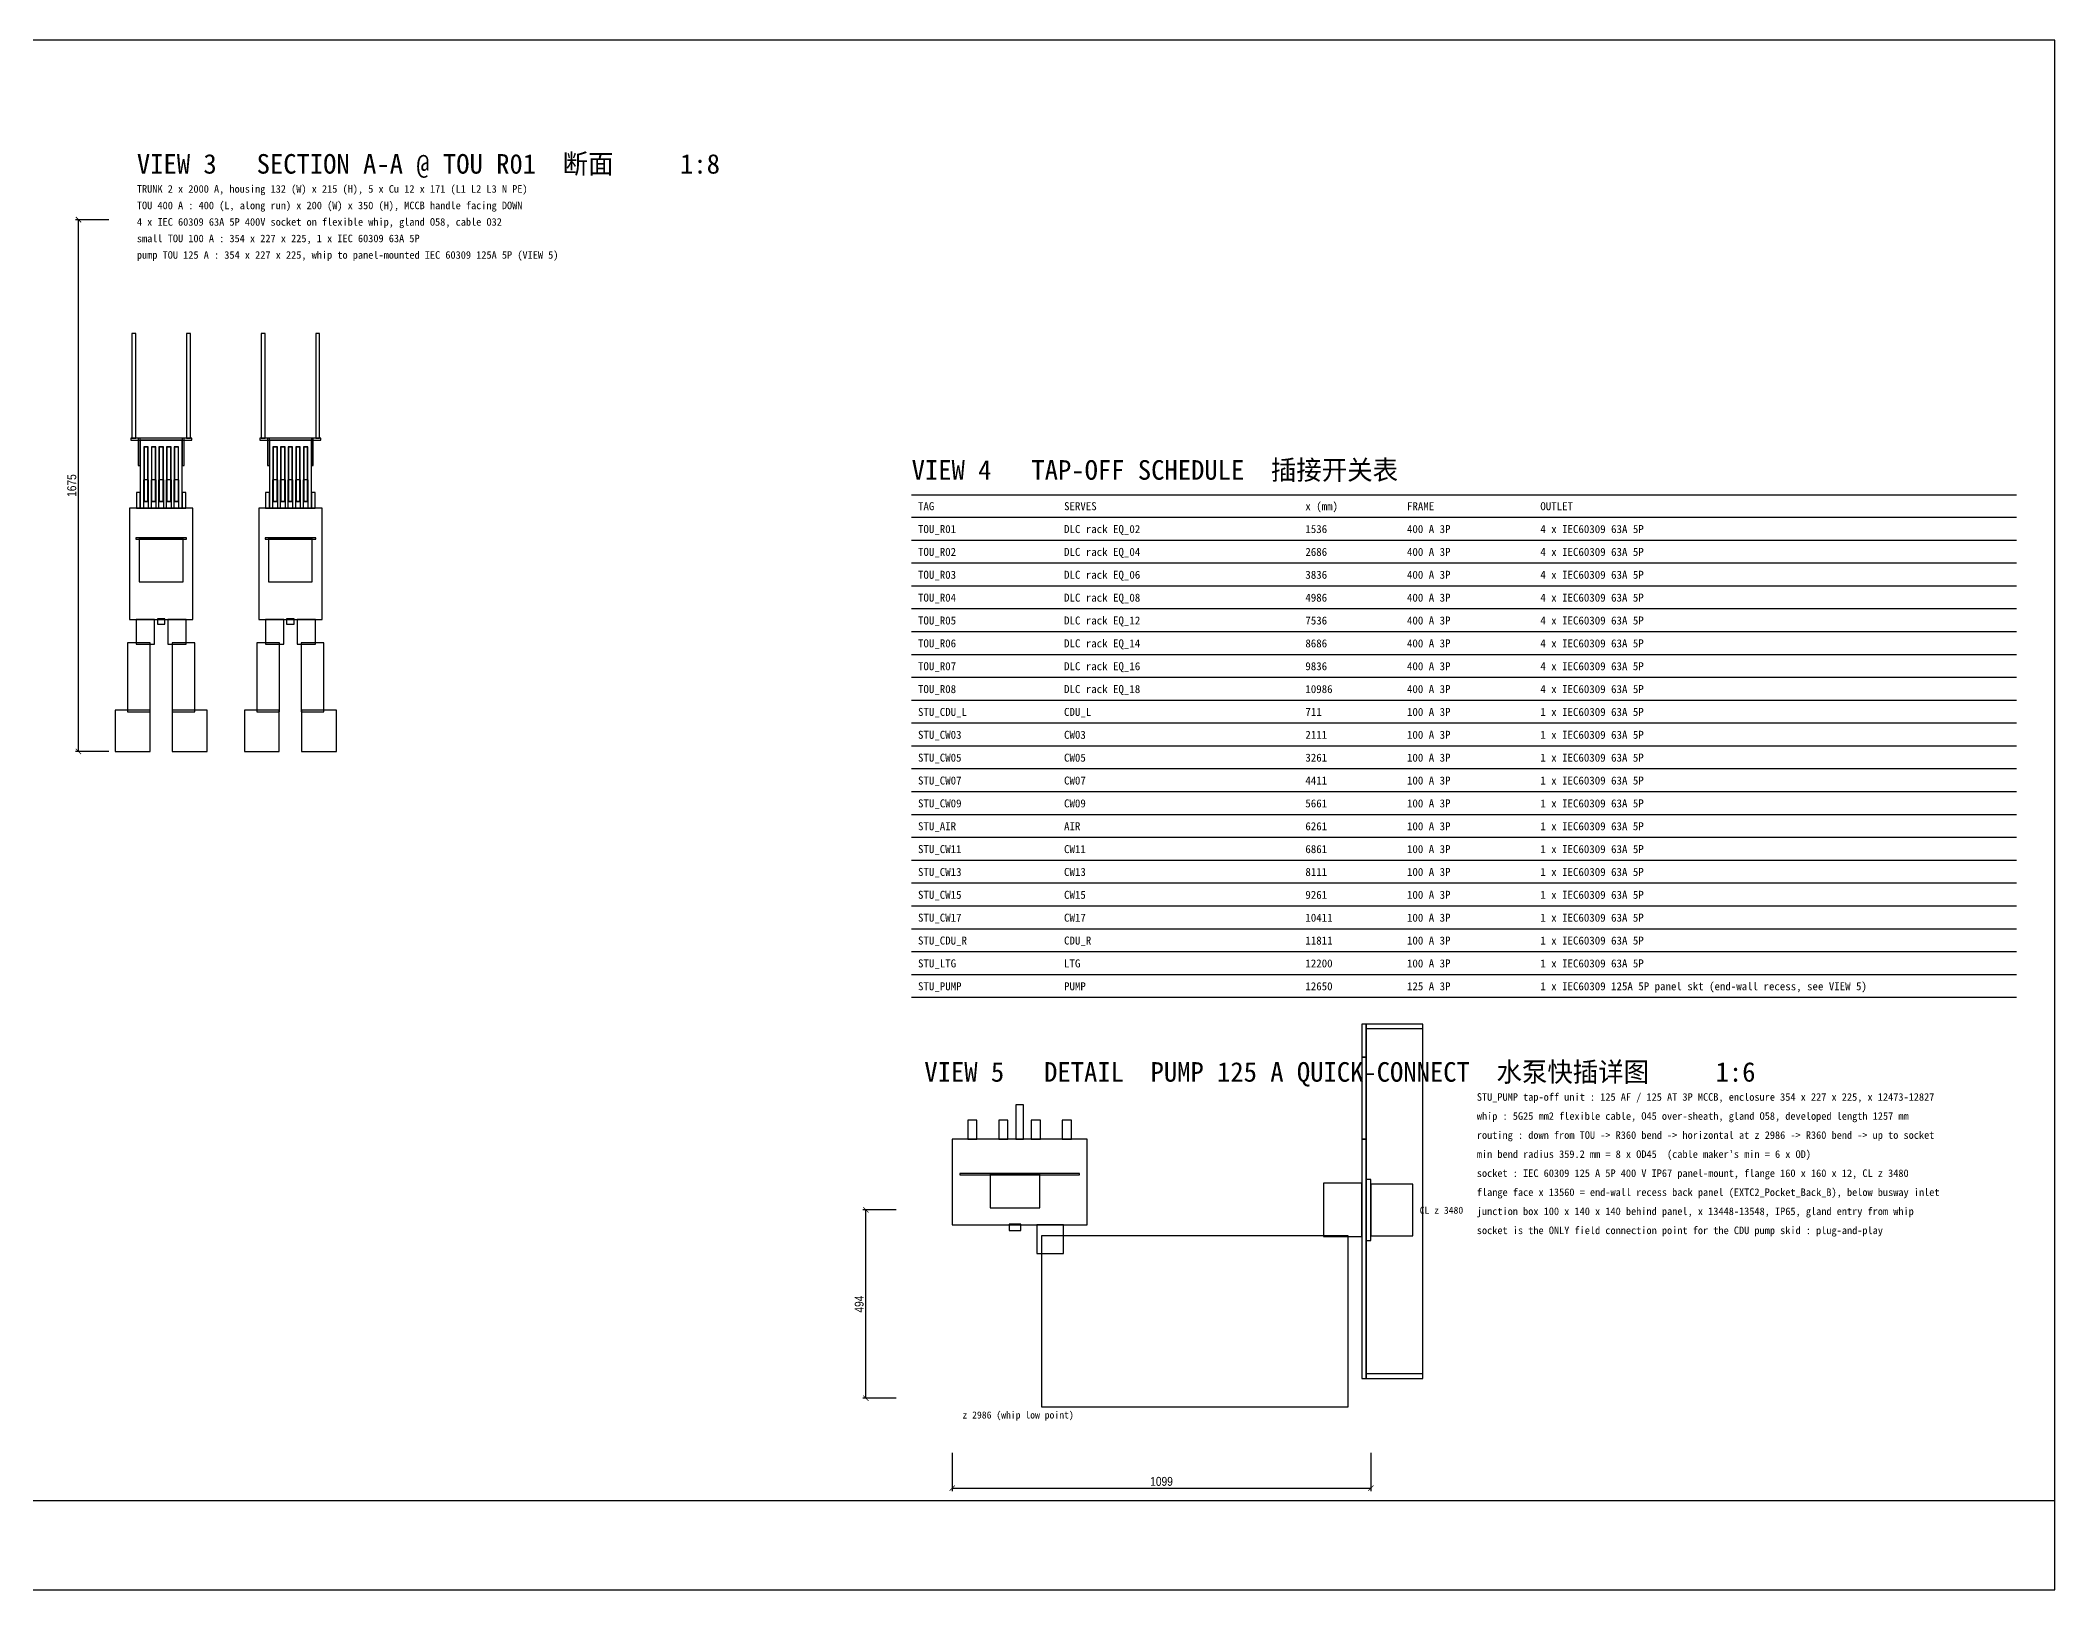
# Model space of a CAD drawing. Header units: millimetres. Extents: x 0 to 31600, y 0 to 12200.
# Drawn here: x 15739 to 31600, y 0 to 12200 of the extents above; entities that cross this region are included whole.
import ezdxf

# ---------------------------------------------------------------- set-up
doc = ezdxf.new("R2010")
doc.units = ezdxf.units.MM
for name, color, linetype in [('DIM', 7, 'Continuous'), ('FRAME', 7, 'Continuous'), ('GRID', 8, 'Continuous'), ('SKT', 6, 'Continuous'), ('STOU', 3, 'Continuous'), ('TEXT', 7, 'Continuous'), ('TITLE', 7, 'Continuous'), ('TOU', 1, 'Continuous'), ('TRUNK', 5, 'Continuous'), ('WALL', 8, 'Continuous'), ('WHIP', 2, 'Continuous')]:
    doc.layers.add(name, color=color, linetype=linetype)
doc.styles.add('OpenSansCondensed-Light', font='OpenSansCondensed-Light.ttf')
doc.dimstyles.new('EZDXF', dxfattribs={"dimtxt": 0.25, "dimasz": 0.175, "dimexe": 0.375, "dimexo": 0.125, "dimgap": 0.1, "dimtad": 1, "dimlfac": 100, "dimzin": 12, "dimdsep": 46, "dimtxsty": 'OpenSansCondensed-Light', "dimblk": 'ARCHTICK', "dimcen": 2.5, "dimazin": 3, "dimtfac": 0.5, "dimtmove": 2, "dimatfit": 3})

# ---------------------------------------------------------------- blocks, each defined once
blk = doc.blocks.new('_ARCHTICK')
at = {"color": 0, "linetype": 'BYBLOCK', "const_width": 0.15}
blk.add_lwpolyline([(-0.5, -0.5), (0.5, 0.5)], dxfattribs=at)

msp = doc.modelspace()

# ---------------------------------------------------------------- linework, layer by layer
at = {"layer": 'FRAME'}
for points in [[(0, 0), (31600, 0), (31600, 12200), (0, 12200)], [(0, 0), (31600, 0), (31600, 700), (0, 700)]]:
    msp.add_lwpolyline(points, close=True, dxfattribs=at)
at = {"layer": 'GRID'}
for p, q in [((22600, 8620), (31300, 8620)), ((22600, 8445), (31300, 8445)), ((22600, 8265), (31300, 8265)), ((22600, 8085), (31300, 8085)), ((22600, 7905), (31300, 7905)), ((22600, 7725), (31300, 7725)), ((22600, 7545), (31300, 7545)), ((22600, 7365), (31300, 7365)), ((22600, 7185), (31300, 7185)), ((22600, 7005), (31300, 7005)), ((22600, 6825), (31300, 6825)), ((22600, 6645), (31300, 6645)), ((22600, 6465), (31300, 6465)), ((22600, 6285), (31300, 6285)), ((22600, 6105), (31300, 6105)), ((22600, 5925), (31300, 5925)), ((22600, 5745), (31300, 5745)), ((22600, 5565), (31300, 5565)), ((22600, 5385), (31300, 5385)), ((22600, 5205), (31300, 5205)), ((22600, 5025), (31300, 5025)), ((22600, 4845), (31300, 4845)), ((22600, 4665), (31300, 4665))]:
    msp.add_line(p, q, dxfattribs=at)
at = {"layer": 'SKT'}
for points in [[(25844.003, 2780), (26144, 2780), (26144, 3200.0006), (25844.003, 3200.0006)], [(25844.003, 2780), (26144, 2780), (26144, 3200.0006), (25844.003, 3200.0006)], [(26180, 2750), (26216.003, 2750), (26216.003, 3230.0006), (26180, 3230.0006)], [(26180, 2750), (26216.003, 2750), (26216.003, 3230.0006), (26180, 3230.0006)], [(26216.003, 2787.5006), (26546.003, 2787.5006), (26546.003, 3192.5006), (26216.003, 3192.5006)], [(26216.003, 2787.5006), (26546.003, 2787.5006), (26546.003, 3192.5006), (26216.003, 3192.5006)]]:
    msp.add_lwpolyline(points, close=True, dxfattribs=at)
at = {"layer": 'STOU'}
for points in [[(23419.997, 3548), (23480, 3548), (23480, 3818), (23419.997, 3818)], [(23419.997, 3548), (23480, 3548), (23480, 3818), (23419.997, 3818)], [(23419.997, 3548), (23480, 3548), (23480, 3818), (23419.997, 3818)], [(23419.997, 3548), (23480, 3548), (23480, 3818), (23419.997, 3818)], [(23419.997, 3548), (23480, 3548), (23480, 3818), (23419.997, 3818)], [(23419.997, 3548), (23480, 3548), (23480, 3818), (23419.997, 3818)], [(23419.997, 3548), (23480, 3548), (23480, 3818), (23419.997, 3818)], [(23419.997, 3548), (23480, 3548), (23480, 3818), (23419.997, 3818)], [(23419.997, 3548), (23480, 3548), (23480, 3818), (23419.997, 3818)], [(23419.997, 3548), (23480, 3548), (23480, 3818), (23419.997, 3818)], [(23042.2988, 3548), (23114.2988, 3548), (23114.2988, 3697.9994), (23042.2988, 3697.9994)], [(23042.2988, 3548), (23114.2988, 3548), (23114.2988, 3697.9994), (23042.2988, 3697.9994)], [(23042.2988, 3548), (23114.2988, 3548), (23114.2988, 3697.9994), (23042.2988, 3697.9994)], [(23042.2988, 3548), (23114.2988, 3548), (23114.2988, 3697.9994), (23042.2988, 3697.9994)], [(23286.5, 3548), (23358.497, 3548), (23358.497, 3697.9994), (23286.5, 3697.9994)], [(23286.5, 3548), (23358.497, 3548), (23358.497, 3697.9994), (23286.5, 3697.9994)], [(23286.5, 3548), (23358.497, 3548), (23358.497, 3697.9994), (23286.5, 3697.9994)], [(23286.5, 3548), (23358.497, 3548), (23358.497, 3697.9994), (23286.5, 3697.9994)], [(23541.5, 3548), (23613.497, 3548), (23613.497, 3697.9994), (23541.5, 3697.9994)], [(23541.5, 3548), (23613.497, 3548), (23613.497, 3697.9994), (23541.5, 3697.9994)], [(23541.5, 3548), (23613.497, 3548), (23613.497, 3697.9994), (23541.5, 3697.9994)], [(23541.5, 3548), (23613.497, 3548), (23613.497, 3697.9994), (23541.5, 3697.9994)], [(23785.7012, 3548), (23857.6982, 3548), (23857.6982, 3697.9994), (23785.7012, 3697.9994)], [(23785.7012, 3548), (23857.6982, 3548), (23857.6982, 3697.9994), (23785.7012, 3697.9994)], [(23785.7012, 3548), (23857.6982, 3548), (23857.6982, 3697.9994), (23785.7012, 3697.9994)], [(23785.7012, 3548), (23857.6982, 3548), (23857.6982, 3697.9994), (23785.7012, 3697.9994)], [(22919, 2873), (23981, 2873), (23981, 3548), (22919, 3548)], [(22919, 2873), (23981, 2873), (23981, 3548), (22919, 3548)], [(22979, 3266), (23920.997, 3266), (23920.997, 3278), (22979, 3278)], [(22979, 3266), (23920.997, 3266), (23920.997, 3278), (22979, 3278)], [(23219, 3007.9994), (23609, 3007.9994), (23609, 3272), (23219, 3272)], [(23219, 3007.9994), (23609, 3007.9994), (23609, 3272), (23219, 3272)], [(23367.1982, 2828), (23460.7988, 2828), (23460.7988, 2878.9994), (23367.1982, 2878.9994)], [(23367.1982, 2828), (23460.7988, 2828), (23460.7988, 2878.9994), (23367.1982, 2878.9994)], [(23585, 2648), (23794.997, 2648), (23794.997, 2873), (23585, 2873)], [(23585, 2648), (23794.997, 2648), (23794.997, 2873), (23585, 2873)]]:
    msp.add_lwpolyline(points, close=True, dxfattribs=at)
at = {"layer": 'TOU'}
for points in [[(16551.2985, 8515), (16591.2985, 8515), (16591.2985, 8740), (16551.2985, 8740)], [(16611.2985, 8515), (16651.2985, 8515), (16651.2985, 8740), (16611.2985, 8740)], [(16671.2982, 8515), (16711.2985, 8515), (16711.2985, 8740), (16671.2982, 8740)], [(16731.2985, 8515), (16771.2985, 8515), (16771.2985, 8740), (16731.2985, 8740)], [(16791.2985, 8515), (16831.2985, 8515), (16831.2985, 8740), (16791.2985, 8740)], [(17568.8023, 8515), (17608.8023, 8515), (17608.8023, 8740), (17568.8023, 8740)], [(17628.8023, 8515), (17668.802, 8515), (17668.802, 8740), (17628.8023, 8740)], [(17688.8023, 8515), (17728.802, 8515), (17728.802, 8740), (17688.8023, 8740)], [(17748.8023, 8515), (17788.8023, 8515), (17788.8023, 8740), (17748.8023, 8740)], [(17808.802, 8515), (17848.8023, 8515), (17848.8023, 8740), (17808.802, 8740)], [(16496.2985, 8515), (16526.2985, 8515), (16526.2985, 8639.9995), (16496.2985, 8639.9995)], [(16496.2985, 8515), (16526.2985, 8515), (16526.2985, 8639.9995), (16496.2985, 8639.9995)], [(16496.2985, 8515), (16526.2985, 8515), (16526.2985, 8639.9995), (16496.2985, 8639.9995)], [(16496.2985, 8515), (16526.2985, 8515), (16526.2985, 8639.9995), (16496.2985, 8639.9995)], [(16856.2982, 8515), (16886.2985, 8515), (16886.2985, 8639.9995), (16856.2982, 8639.9995)], [(16856.2982, 8515), (16886.2985, 8515), (16886.2985, 8639.9995), (16856.2982, 8639.9995)], [(16856.2982, 8515), (16886.2985, 8515), (16886.2985, 8639.9995), (16856.2982, 8639.9995)], [(16856.2982, 8515), (16886.2985, 8515), (16886.2985, 8639.9995), (16856.2982, 8639.9995)], [(17513.8023, 8515), (17543.8023, 8515), (17543.8023, 8639.9995), (17513.8023, 8639.9995)], [(17513.8023, 8515), (17543.8023, 8515), (17543.8023, 8639.9995), (17513.8023, 8639.9995)], [(17513.8023, 8515), (17543.8023, 8515), (17543.8023, 8639.9995), (17513.8023, 8639.9995)], [(17513.8023, 8515), (17543.8023, 8515), (17543.8023, 8639.9995), (17513.8023, 8639.9995)], [(17873.8023, 8515), (17903.8023, 8515), (17903.8023, 8639.9995), (17873.8023, 8639.9995)], [(17873.8023, 8515), (17903.8023, 8515), (17903.8023, 8639.9995), (17873.8023, 8639.9995)], [(17873.8023, 8515), (17903.8023, 8515), (17903.8023, 8639.9995), (17873.8023, 8639.9995)], [(17873.8023, 8515), (17903.8023, 8515), (17903.8023, 8639.9995), (17873.8023, 8639.9995)], [(16441.2985, 7639.9995), (16941.2985, 7639.9995), (16941.2985, 8515), (16441.2985, 8515)], [(17458.8023, 7639.9995), (17958.8023, 7639.9995), (17958.8023, 8515), (17458.8023, 8515)], [(16491.2985, 8272.4995), (16891.2982, 8272.4995), (16891.2982, 8282.5), (16491.2985, 8282.5)], [(16518.7985, 7935), (16863.7985, 7935), (16863.7985, 8277.4995), (16518.7985, 8277.4995)], [(17508.8023, 8272.4995), (17908.8023, 8272.4995), (17908.8023, 8282.5), (17508.8023, 8282.5)], [(17536.3023, 7935), (17881.3023, 7935), (17881.3023, 8277.4995), (17536.3023, 8277.4995)], [(16493.7985, 7445), (16638.7985, 7445), (16638.7985, 7639.9995), (16493.7985, 7639.9995)], [(16493.7985, 7445), (16638.7985, 7445), (16638.7985, 7639.9995), (16493.7985, 7639.9995)], [(16661.2985, 7602.5), (16721.2985, 7602.5), (16721.2985, 7644.9995), (16661.2985, 7644.9995)], [(16743.7985, 7445), (16888.7985, 7445), (16888.7985, 7639.9995), (16743.7985, 7639.9995)], [(16743.7985, 7445), (16888.7985, 7445), (16888.7985, 7639.9995), (16743.7985, 7639.9995)], [(17511.3023, 7445), (17656.3023, 7445), (17656.3023, 7639.9995), (17511.3023, 7639.9995)], [(17511.3023, 7445), (17656.3023, 7445), (17656.3023, 7639.9995), (17511.3023, 7639.9995)], [(17678.8023, 7602.5), (17738.8023, 7602.5), (17738.8023, 7644.9995), (17678.8023, 7644.9995)], [(17761.3023, 7445), (17906.3023, 7445), (17906.3023, 7639.9995), (17761.3023, 7639.9995)], [(17761.3023, 7445), (17906.3023, 7445), (17906.3023, 7639.9995), (17761.3023, 7639.9995)], [(16427.0183, 6913.4075), (16605.5788, 6913.4075), (16605.5788, 7456.5925), (16427.0183, 7456.5925)], [(16427.0183, 6913.4075), (16605.5788, 6913.4075), (16605.5788, 7456.5925), (16427.0183, 7456.5925)], [(16777.0183, 6913.4075), (16955.5788, 6913.4075), (16955.5788, 7456.5925), (16777.0183, 7456.5925)], [(16777.0183, 6913.4075), (16955.5788, 6913.4075), (16955.5788, 7456.5925), (16777.0183, 7456.5925)], [(17444.522, 6913.4075), (17623.0825, 6913.4075), (17623.0825, 7456.5925), (17444.522, 7456.5925)], [(17444.522, 6913.4075), (17623.0825, 6913.4075), (17623.0825, 7456.5925), (17444.522, 7456.5925)], [(17794.5217, 6913.4075), (17973.0825, 6913.4075), (17973.0825, 7456.5925), (17794.5217, 7456.5925)], [(17794.5217, 6913.4075), (17973.0825, 6913.4075), (17973.0825, 7456.5925), (17794.5217, 7456.5925)], [(16328.7985, 6599.9995), (16603.7985, 6599.9995), (16603.7985, 6924.9995), (16328.7985, 6924.9995)], [(16328.7985, 6599.9995), (16603.7985, 6599.9995), (16603.7985, 6924.9995), (16328.7985, 6924.9995)], [(16778.7985, 6599.9995), (17053.7982, 6599.9995), (17053.7982, 6924.9995), (16778.7985, 6924.9995)], [(16778.7985, 6599.9995), (17053.7982, 6599.9995), (17053.7982, 6924.9995), (16778.7985, 6924.9995)], [(17346.3023, 6599.9995), (17621.3023, 6599.9995), (17621.3023, 6924.9995), (17346.3023, 6924.9995)], [(17346.3023, 6599.9995), (17621.3023, 6599.9995), (17621.3023, 6924.9995), (17346.3023, 6924.9995)], [(17796.3023, 6599.9995), (18071.3023, 6599.9995), (18071.3023, 6924.9995), (17796.3023, 6924.9995)], [(17796.3023, 6599.9995), (18071.3023, 6599.9995), (18071.3023, 6924.9995), (17796.3023, 6924.9995)]]:
    msp.add_lwpolyline(points, close=True, dxfattribs=at)
at = {"layer": 'TRUNK'}
for points in [[(16461.3003, 9067.4995), (16491.3003, 9067.4995), (16491.3003, 9890), (16461.3003, 9890)], [(16891.3003, 9067.4995), (16921.3003, 9067.4995), (16921.3003, 9890), (16891.3003, 9890)], [(17478.8003, 9067.4995), (17508.8003, 9067.4995), (17508.8003, 9890), (17478.8003, 9890)], [(17908.8003, 9067.4995), (17938.8003, 9067.4995), (17938.8003, 9890), (17908.8003, 9890)], [(16451.3003, 9052.5), (16931.3, 9052.5), (16931.3, 9067.4995), (16451.3003, 9067.4995)], [(16511.3003, 8852.5), (16526.3003, 8852.5), (16526.3003, 9067.4995), (16511.3003, 9067.4995)], [(16526.3003, 8515), (16856.3003, 8515), (16856.3003, 9052.5), (16526.3003, 9052.5)], [(16856.3003, 8852.5), (16871.3003, 8852.5), (16871.3003, 9067.4995), (16856.3003, 9067.4995)], [(17468.8003, 9052.5), (17948.8003, 9052.5), (17948.8003, 9067.4995), (17468.8003, 9067.4995)], [(17528.8003, 8852.5), (17543.8003, 8852.5), (17543.8003, 9067.4995), (17528.8003, 9067.4995)], [(17543.8003, 8515), (17873.8003, 8515), (17873.8003, 9052.5), (17543.8003, 9052.5)], [(17873.8003, 8852.5), (17888.8003, 8852.5), (17888.8003, 9067.4995), (17873.8003, 9067.4995)], [(16553.8003, 8567.5), (16588.8003, 8567.5), (16588.8003, 9000), (16553.8003, 9000)], [(16556.3003, 8570), (16586.3003, 8570), (16586.3003, 8997.5), (16556.3003, 8997.5)], [(16613.8003, 8567.5), (16648.8003, 8567.5), (16648.8003, 9000), (16613.8003, 9000)], [(16616.3003, 8570), (16646.3003, 8570), (16646.3003, 8997.5), (16616.3003, 8997.5)], [(16673.8003, 8567.5), (16708.8003, 8567.5), (16708.8003, 9000), (16673.8003, 9000)], [(16676.3003, 8570), (16706.3003, 8570), (16706.3003, 8997.5), (16676.3003, 8997.5)], [(16733.8003, 8567.5), (16768.8003, 8567.5), (16768.8003, 9000), (16733.8003, 9000)], [(16736.3003, 8570), (16766.3003, 8570), (16766.3003, 8997.5), (16736.3003, 8997.5)], [(16793.8003, 8567.5), (16828.8003, 8567.5), (16828.8003, 9000), (16793.8003, 9000)], [(16796.3003, 8570), (16826.3003, 8570), (16826.3003, 8997.5), (16796.3003, 8997.5)], [(17571.3003, 8567.5), (17606.3003, 8567.5), (17606.3003, 9000), (17571.3003, 9000)], [(17573.8003, 8570), (17603.8003, 8570), (17603.8003, 8997.5), (17573.8003, 8997.5)], [(17631.3003, 8567.5), (17666.3003, 8567.5), (17666.3003, 9000), (17631.3003, 9000)], [(17633.8003, 8570), (17663.8003, 8570), (17663.8003, 8997.5), (17633.8003, 8997.5)], [(17691.3003, 8567.5), (17726.3003, 8567.5), (17726.3003, 9000), (17691.3003, 9000)], [(17693.8003, 8570), (17723.8003, 8570), (17723.8003, 8997.5), (17693.8003, 8997.5)], [(17751.3003, 8567.5), (17786.3003, 8567.5), (17786.3003, 9000), (17751.3003, 9000)], [(17753.8003, 8570), (17783.8003, 8570), (17783.8003, 8997.5), (17753.8003, 8997.5)], [(17811.3003, 8567.5), (17846.3003, 8567.5), (17846.3003, 9000), (17811.3003, 9000)], [(17813.8003, 8570), (17843.8003, 8570), (17843.8003, 8997.5), (17813.8003, 8997.5)]]:
    msp.add_lwpolyline(points, close=True, dxfattribs=at)
at = {"layer": 'WALL'}
for points in [[(26144, 4193), (26180, 4193), (26180, 4454), (26144, 4454)], [(26180, 4418), (26624, 4418), (26624, 4454), (26180, 4454)], [(26180, 1664), (26624, 1664), (26624, 4454), (26180, 4454)], [(26180, 1664), (26624, 1664), (26624, 4454), (26180, 4454)], [(26144, 3548), (26180, 3548), (26180, 4193), (26144, 4193)], [(26144, 3548), (26180, 3548), (26180, 4193), (26144, 4193)], [(26144, 3548), (26180, 3548), (26180, 4193), (26144, 4193)], [(26144, 1664), (26180, 1664), (26180, 3548), (26144, 3548)], [(26180, 1664), (26624, 1664), (26624, 1700), (26180, 1700)]]:
    msp.add_lwpolyline(points, close=True, dxfattribs=at)
at = {"layer": 'WHIP'}
msp.add_lwpolyline([(23622.5, 1440.5), (26037.503, 1440.5), (26037.503, 2786.0006), (23622.5, 2786.0006)], close=True, dxfattribs=at)
msp.add_lwpolyline([(23622.5, 1440.5), (26037.503, 1440.5), (26037.503, 2786.0006), (23622.5, 2786.0006)], close=True, dxfattribs=at)

# ---------------------------------------------------------------- texts
at = {"layer": 'TEXT'}
for s, height, p in [('TRUNK 2 x 2000 A, housing 132 (W) x 215 (H), 5 x Cu 12 x 171 (L1 L2 L3 N PE)', 59.5, (16500, 11000)), ('TOU 400 A : 400 (L, along run) x 200 (W) x 350 (H), MCCB handle facing DOWN', 59.5, (16500, 10870)), ('4 x IEC 60309 63A 5P 400V socket on flexible whip, gland O58, cable O32', 59.5, (16500, 10740)), ('small TOU 100 A : 354 x 227 x 225, 1 x IEC 60309 63A 5P', 59.5, (16500, 10610)), ('pump TOU 125 A : 354 x 227 x 225, whip to panel-mounted IEC 60309 125A 5P (VIEW 5)', 59.5, (16500, 10480)), ('x (mm)', 63, (25700, 8500)), ('TAG', 63, (22650, 8500)), ('SERVES', 63, (23800, 8500)), ('FRAME', 63, (26500, 8500)), ('OUTLET', 63, (27550, 8500)), ('TOU_R01', 63, (22650, 8320)), ('DLC rack EQ_02', 63, (23800, 8320)), ('1536', 63, (25700, 8320)), ('400 A 3P', 63, (26500, 8320)), ('4 x IEC60309 63A 5P', 63, (27550, 8320)), ('TOU_R02', 63, (22650, 8140)), ('DLC rack EQ_04', 63, (23800, 8140)), ('2686', 63, (25700, 8140)), ('400 A 3P', 63, (26500, 8140)), ('4 x IEC60309 63A 5P', 63, (27550, 8140)), ('TOU_R03', 63, (22650, 7960)), ('DLC rack EQ_06', 63, (23800, 7960)), ('3836', 63, (25700, 7960)), ('400 A 3P', 63, (26500, 7960)), ('4 x IEC60309 63A 5P', 63, (27550, 7960)), ('TOU_R04', 63, (22650, 7780)), ('DLC rack EQ_08', 63, (23800, 7780)), ('4986', 63, (25700, 7780)), ('400 A 3P', 63, (26500, 7780)), ('4 x IEC60309 63A 5P', 63, (27550, 7780)), ('TOU_R05', 63, (22650, 7600)), ('DLC rack EQ_12', 63, (23800, 7600)), ('7536', 63, (25700, 7600)), ('400 A 3P', 63, (26500, 7600)), ('4 x IEC60309 63A 5P', 63, (27550, 7600)), ('TOU_R06', 63, (22650, 7420)), ('DLC rack EQ_14', 63, (23800, 7420)), ('8686', 63, (25700, 7420)), ('400 A 3P', 63, (26500, 7420)), ('4 x IEC60309 63A 5P', 63, (27550, 7420)), ('TOU_R07', 63, (22650, 7240)), ('DLC rack EQ_16', 63, (23800, 7240)), ('9836', 63, (25700, 7240)), ('400 A 3P', 63, (26500, 7240)), ('4 x IEC60309 63A 5P', 63, (27550, 7240)), ('TOU_R08', 63, (22650, 7060)), ('DLC rack EQ_18', 63, (23800, 7060)), ('10986', 63, (25700, 7060)), ('400 A 3P', 63, (26500, 7060)), ('4 x IEC60309 63A 5P', 63, (27550, 7060)), ('STU_CDU_L', 63, (22650, 6880)), ('CDU_L', 63, (23800, 6880)), ('711', 63, (25700, 6880)), ('100 A 3P', 63, (26500, 6880)), ('1 x IEC60309 63A 5P', 63, (27550, 6880)), ('STU_CW03', 63, (22650, 6700)), ('CW03', 63, (23800, 6700)), ('2111', 63, (25700, 6700)), ('100 A 3P', 63, (26500, 6700)), ('1 x IEC60309 63A 5P', 63, (27550, 6700)), ('STU_CW05', 63, (22650, 6520)), ('CW05', 63, (23800, 6520)), ('3261', 63, (25700, 6520)), ('100 A 3P', 63, (26500, 6520)), ('1 x IEC60309 63A 5P', 63, (27550, 6520)), ('STU_CW07', 63, (22650, 6340)), ('CW07', 63, (23800, 6340)), ('4411', 63, (25700, 6340)), ('100 A 3P', 63, (26500, 6340)), ('1 x IEC60309 63A 5P', 63, (27550, 6340)), ('STU_CW09', 63, (22650, 6160)), ('CW09', 63, (23800, 6160)), ('5661', 63, (25700, 6160)), ('100 A 3P', 63, (26500, 6160)), ('1 x IEC60309 63A 5P', 63, (27550, 6160)), ('STU_AIR', 63, (22650, 5980)), ('AIR', 63, (23800, 5980)), ('6261', 63, (25700, 5980)), ('100 A 3P', 63, (26500, 5980)), ('1 x IEC60309 63A 5P', 63, (27550, 5980)), ('STU_CW11', 63, (22650, 5800)), ('CW11', 63, (23800, 5800)), ('6861', 63, (25700, 5800)), ('100 A 3P', 63, (26500, 5800)), ('1 x IEC60309 63A 5P', 63, (27550, 5800)), ('STU_CW13', 63, (22650, 5620)), ('CW13', 63, (23800, 5620)), ('8111', 63, (25700, 5620)), ('100 A 3P', 63, (26500, 5620)), ('1 x IEC60309 63A 5P', 63, (27550, 5620)), ('STU_CW15', 63, (22650, 5440)), ('CW15', 63, (23800, 5440)), ('9261', 63, (25700, 5440)), ('100 A 3P', 63, (26500, 5440)), ('1 x IEC60309 63A 5P', 63, (27550, 5440)), ('STU_CW17', 63, (22650, 5260)), ('CW17', 63, (23800, 5260)), ('10411', 63, (25700, 5260)), ('100 A 3P', 63, (26500, 5260)), ('1 x IEC60309 63A 5P', 63, (27550, 5260)), ('STU_CDU_R', 63, (22650, 5080)), ('CDU_R', 63, (23800, 5080)), ('11811', 63, (25700, 5080)), ('100 A 3P', 63, (26500, 5080)), ('1 x IEC60309 63A 5P', 63, (27550, 5080)), ('STU_LTG', 63, (22650, 4900)), ('LTG', 63, (23800, 4900)), ('12200', 63, (25700, 4900)), ('100 A 3P', 63, (26500, 4900)), ('1 x IEC60309 63A 5P', 63, (27550, 4900)), ('STU_PUMP', 63, (22650, 4720)), ('PUMP', 63, (23800, 4720)), ('12650', 63, (25700, 4720)), ('125 A 3P', 63, (26500, 4720)), ('1 x IEC60309 125A 5P panel skt (end-wall recess, see VIEW 5)', 63, (27550, 4720)), ('STU_PUMP tap-off unit : 125 AF / 125 AT 3P MCCB, enclosure 354 x 227 x 225, x 12473-12827', 59.5, (27050, 3850)), ('whip : 5G25 mm2 flexible cable, O45 over-sheath, gland O58, developed length 1257 mm', 59.5, (27050, 3700)), ('routing : down from TOU -> R360 bend -> horizontal at z 2986 -> R360 bend -> up to socket', 59.5, (27050, 3550)), ("min bend radius 359.2 mm = 8 x OD45  (cable maker's min = 6 x OD)", 59.5, (27050, 3400)), ('socket : IEC 60309 125 A 5P 400 V IP67 panel-mount, flange 160 x 160 x 12, CL z 3480', 59.5, (27050, 3250)), ('CL z 3480', 56, (26600, 2960)), ('flange face x 13560 = end-wall recess back panel (EXTC2_Pocket_Back_B), below busway inlet', 59.5, (27050, 3100)), ('junction box 100 x 140 x 140 behind panel, x 13448-13548, IP65, gland entry from whip', 59.5, (27050, 2950)), ('socket is the ONLY field connection point for the CDU pump skid : plug-and-play', 59.5, (27050, 2800)), ('z 2986 (whip low point)', 56, (23000, 1348))]:
    msp.add_text(s, height=height, dxfattribs=at).set_placement(p)
at = {"layer": 'TITLE'}
for s, p in [('VIEW 3   SECTION A-A @ TOU R01  断面     1:8', (16500, 11150)), ('VIEW 4   TAP-OFF SCHEDULE  插接开关表', (22600, 8740)), ('VIEW 5   DETAIL  PUMP 125 A QUICK-CONNECT  水泵快插详图     1:6', (22700, 4000))]:
    msp.add_text(s, height=154, dxfattribs=at).set_placement(p)

# ---------------------------------------------------------------- dimensions: what is measured, and where the dimension line sits
at = {"layer": 'DIM'}
for base, p1, p2, override in [((16040, 6600), (16300, 6600), (16300, 10787.5), {"dimtxt": 70, "dimasz": 42, "dimexe": 24.5, "dimexo": 21, "dimgap": 17.5, "dimtad": 1, "dimdec": 0, "dimlfac": 0.4, "dimblk": 'ARCHTICK', "dimclrt": 7}), ((22240, 1508), (22500, 1508), (22500, 2990), {"dimtxt": 70, "dimasz": 42, "dimexe": 24.5, "dimexo": 21, "dimgap": 17.5, "dimtad": 1, "dimdec": 0, "dimlfac": 0.333333, "dimblk": 'ARCHTICK', "dimclrt": 7})]:
    msp.add_linear_dim(base=base, p1=p1, p2=p2, angle=90, dimstyle='EZDXF', override=override, dxfattribs=at).render()
msp.add_linear_dim(base=(22919, 800), p1=(22919, 1100), p2=(26216, 1100), dimstyle='EZDXF', override={"dimtxt": 70, "dimasz": 42, "dimexe": 24.5, "dimexo": 21, "dimgap": 17.5, "dimtad": 1, "dimdec": 0, "dimlfac": 0.333333, "dimblk": 'ARCHTICK', "dimclrt": 7}, dxfattribs=at).render()

doc.saveas('drawing.dxf')
